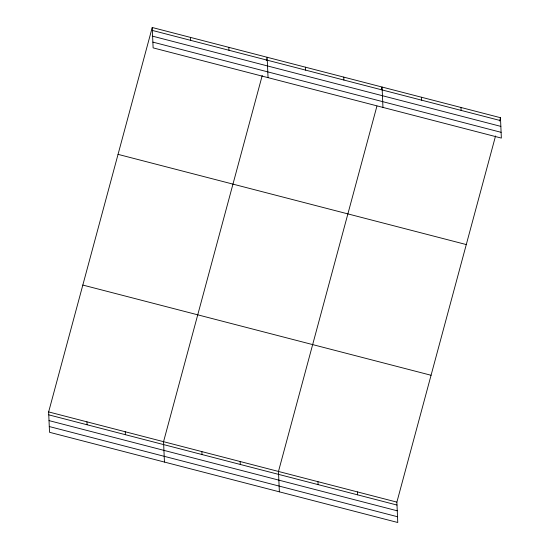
<?xml version="1.0" encoding="UTF-8"?>
<svg xmlns="http://www.w3.org/2000/svg" width="550" height="550" viewBox="0 0 550 550"><rect width="100%" height="100%" fill="white"/><g stroke="black" fill="none" stroke-linecap="round" stroke-linejoin="round"><path stroke-width="0.82" d="M495.557 135.946L396.88 502.123L397.767 522.5L49.528 432.293L48.641 411.916L152.233 27.5L500.473 117.707L501.359 138.084L153.12 47.877L152.233 27.5M262.233 75.508L163.556 441.684L164.45 462.062M266.255 60.583L267.149 57.269L268.043 77.646M376.929 106.102L278.479 471.453L279.366 491.831M381.397 89.519L382.071 87.037L382.958 107.415M499.579 121.021L500.473 117.707M152.357 30.429L500.603 120.629M152.611 36.183L500.851 126.39M152.873 42.116L501.112 132.323M118.044 154.358L466.29 244.564M82.823 285.058L431.062 375.265M48.641 411.916L396.88 502.123M48.764 414.844L397.004 505.051M49.019 420.606L397.258 510.806M49.273 426.539L397.519 516.739M461.003 107.484L461.134 110.406M421.541 97.261L421.664 100.183M343.764 77.11L343.894 80.039M357.411 491.899L357.541 494.828M305.456 67.189L305.587 70.118M317.941 481.676L318.072 484.605M228.848 47.348L228.972 50.27M240.171 461.533L240.295 464.454M190.541 37.421L190.664 40.349M201.864 451.605L201.994 454.534M125.249 431.764L125.379 434.686M86.941 421.843L87.072 424.765"/></g></svg>
